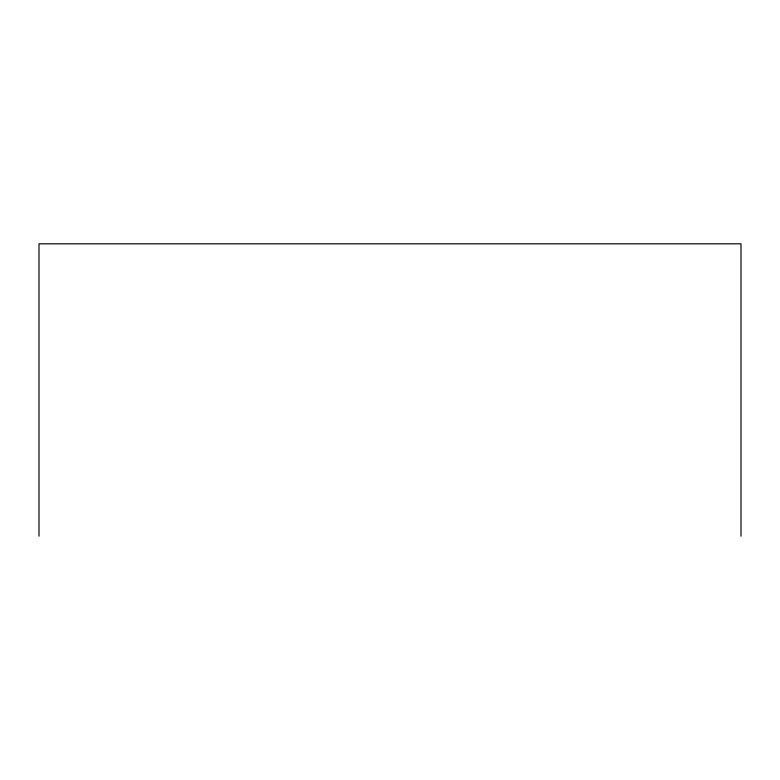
<?xml version="1.0" encoding="UTF-8"?>
<svg xmlns="http://www.w3.org/2000/svg" width="780" height="780" viewBox="0 0 780 780"><rect width="100%" height="100%" fill="white"/><g stroke="black" fill="none" stroke-linecap="round" stroke-linejoin="round"><path stroke-width="1.17" d="M741 536.182L741 243.818L39 243.818L39 536.182"/></g></svg>
